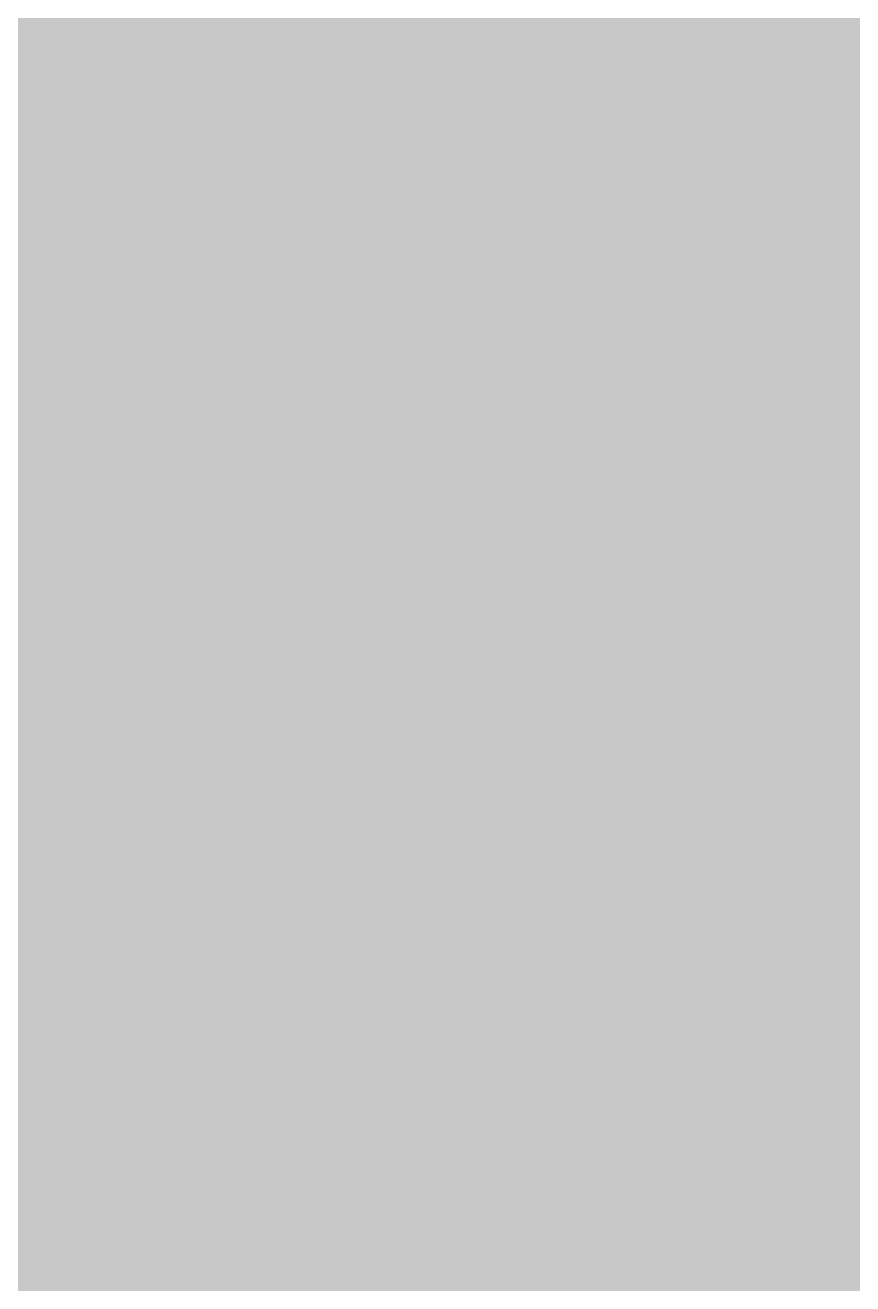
# Model space of a CAD drawing. Header units: inches. Extents: x 267136 to 306747, y 5028981 to 5062930.
# Drawn here: x 292173 to 294446, y 5040554 to 5044012 of the extents above; entities that cross this region are included whole.
import ezdxf

# ---------------------------------------------------------------- set-up
doc = ezdxf.new("R2010")
doc.units = ezdxf.units.IN
doc.header["$MEASUREMENT"] = 0

msp = doc.modelspace()

# ---------------------------------------------------------------- hatches: boundary and pattern name
for points in [[(292596.457, 5043840.654), (292563.914, 5043840.718), (292498.828, 5043840.845), (292433.743, 5043840.973), (292368.657, 5043841.102), (292303.572, 5043841.231), (292238.486, 5043841.361), (292173.401, 5043841.492), (292108.315, 5043841.623), (292108.456, 5043911.08), (292108.643, 5044003.689), (292108.831, 5044096.299), (292109.018, 5044188.908), (292174.1, 5044188.776), (292369.346, 5044188.386), (292499.51, 5044188.13), (292564.592, 5044188.002), (292597.133, 5044187.939), (292596.952, 5044095.33), (292596.772, 5044002.72), (292596.592, 5043910.111), (292596.457, 5043840.654)], [(293084.598, 5043839.723), (293019.513, 5043839.845), (292954.427, 5043839.968), (292889.342, 5043840.091), (292824.256, 5043840.215), (292759.171, 5043840.34), (292694.085, 5043840.465), (292629, 5043840.591), (292596.457, 5043840.654), (292596.592, 5043910.111), (292596.772, 5044002.72), (292596.952, 5044095.33), (292597.133, 5044187.939), (292629.674, 5044187.875), (292694.756, 5044187.75), (292759.837, 5044187.624), (292955.083, 5044187.252), (293085.247, 5044187.008), (293085.074, 5044094.398), (293084.728, 5043909.18), (293084.598, 5043839.723)], [(293572.74, 5043838.83), (293540.197, 5043838.888), (293475.112, 5043839.006), (293410.026, 5043839.124), (293344.941, 5043839.242), (293279.855, 5043839.361), (293214.77, 5043839.481), (293084.598, 5043839.723), (293084.728, 5043909.18), (293085.074, 5044094.398), (293085.247, 5044187.008), (293150.329, 5044186.886), (293280.493, 5044186.646), (293410.657, 5044186.408), (293475.739, 5044186.29), (293540.821, 5044186.173), (293573.362, 5044186.115), (293573.196, 5044093.505), (293573.03, 5044000.896), (293572.865, 5043908.287), (293572.74, 5043838.83)], [(294060.882, 5043837.975), (293995.796, 5043838.087), (293930.711, 5043838.199), (293865.625, 5043838.312), (293800.54, 5043838.426), (293670.368, 5043838.656), (293605.283, 5043838.772), (293572.74, 5043838.83), (293572.865, 5043908.287), (293573.03, 5044000.896), (293573.196, 5044093.505), (293573.362, 5044186.115), (293736.067, 5044185.825), (293866.231, 5044185.597), (293931.313, 5044185.484), (294061.477, 5044185.26), (294061.318, 5044092.65), (294061.159, 5044000.041), (294061.001, 5043907.432), (294060.882, 5043837.975)], [(294549.024, 5043837.158), (294516.481, 5043837.211), (294451.395, 5043837.318), (294386.31, 5043837.426), (294321.224, 5043837.534), (294256.139, 5043837.644), (294191.053, 5043837.753), (294125.967, 5043837.864), (294060.882, 5043837.975), (294061.001, 5043907.432), (294061.159, 5044000.041), (294061.318, 5044092.65), (294061.477, 5044185.26), (294191.641, 5044185.038), (294256.723, 5044184.928), (294321.804, 5044184.819), (294451.968, 5044184.603), (294517.05, 5044184.496), (294549.591, 5044184.443), (294549.44, 5044091.833), (294549.288, 5043999.224), (294549.137, 5043906.615), (294549.024, 5043837.158)], [(292595.781, 5043493.369), (292563.236, 5043493.433), (292498.147, 5043493.56), (292433.058, 5043493.688), (292302.88, 5043493.946), (292237.79, 5043494.076), (292172.701, 5043494.207), (292107.612, 5043494.339), (292107.706, 5043540.643), (292107.893, 5043633.252), (292108.081, 5043725.862), (292108.268, 5043818.471), (292108.315, 5043841.623), (292173.401, 5043841.492), (292238.486, 5043841.361), (292303.572, 5043841.231), (292368.657, 5043841.102), (292433.743, 5043840.973), (292498.828, 5043840.845), (292563.914, 5043840.718), (292596.457, 5043840.654), (292596.412, 5043817.502), (292596.231, 5043724.893), (292596.051, 5043632.283), (292595.871, 5043539.674), (292595.781, 5043493.369)], [(293083.949, 5043492.438), (293018.86, 5043492.56), (292888.682, 5043492.806), (292823.593, 5043492.93), (292693.415, 5043493.18), (292628.325, 5043493.306), (292595.781, 5043493.369), (292595.871, 5043539.674), (292596.051, 5043632.283), (292596.231, 5043724.893), (292596.412, 5043817.502), (292596.457, 5043840.654), (292629, 5043840.591), (292694.085, 5043840.465), (292759.171, 5043840.34), (292824.256, 5043840.215), (292889.342, 5043840.091), (292954.427, 5043839.968), (293019.513, 5043839.845), (293084.598, 5043839.723), (293084.555, 5043816.571), (293084.382, 5043723.961), (293084.036, 5043538.743), (293083.949, 5043492.438)], [(293572.118, 5043491.545), (293539.574, 5043491.604), (293474.485, 5043491.721), (293409.396, 5043491.839), (293344.306, 5043491.958), (293279.217, 5043492.077), (293149.039, 5043492.317), (293083.949, 5043492.438), (293084.036, 5043538.743), (293084.382, 5043723.961), (293084.555, 5043816.571), (293084.598, 5043839.723), (293214.77, 5043839.481), (293279.855, 5043839.361), (293344.941, 5043839.242), (293410.026, 5043839.124), (293475.112, 5043839.006), (293540.197, 5043838.888), (293572.74, 5043838.83), (293572.699, 5043815.678), (293572.533, 5043723.068), (293572.201, 5043537.85), (293572.118, 5043491.545)], [(294060.287, 5043490.69), (293995.198, 5043490.802), (293865.02, 5043491.028), (293799.93, 5043491.142), (293734.841, 5043491.256), (293669.752, 5043491.371), (293604.663, 5043491.487), (293572.118, 5043491.545), (293572.201, 5043537.85), (293572.533, 5043723.068), (293572.699, 5043815.678), (293572.74, 5043838.83), (293605.283, 5043838.772), (293670.368, 5043838.656), (293800.54, 5043838.426), (293865.625, 5043838.312), (293930.711, 5043838.199), (293995.796, 5043838.087), (294060.882, 5043837.975), (294060.842, 5043814.823), (294060.684, 5043722.213), (294060.366, 5043536.995), (294060.287, 5043490.69)], [(294548.456, 5043489.873), (294515.911, 5043489.927), (294385.733, 5043490.141), (294255.555, 5043490.359), (294190.465, 5043490.469), (294125.376, 5043490.579), (294060.287, 5043490.69), (294060.366, 5043536.995), (294060.684, 5043722.213), (294060.842, 5043814.823), (294060.882, 5043837.975), (294125.967, 5043837.864), (294191.053, 5043837.753), (294256.139, 5043837.644), (294321.224, 5043837.534), (294386.31, 5043837.426), (294451.395, 5043837.318), (294516.481, 5043837.211), (294549.024, 5043837.158), (294548.986, 5043814.006), (294548.834, 5043721.396), (294548.683, 5043628.787), (294548.531, 5043536.178), (294548.456, 5043489.873)], [(292595.105, 5043146.085), (292562.559, 5043146.148), (292432.373, 5043146.404), (292367.28, 5043146.532), (292302.187, 5043146.662), (292237.095, 5043146.792), (292106.909, 5043147.054), (292106.956, 5043170.206), (292107.144, 5043262.816), (292107.518, 5043448.034), (292107.612, 5043494.339), (292172.701, 5043494.207), (292237.79, 5043494.076), (292302.88, 5043493.946), (292433.058, 5043493.688), (292498.147, 5043493.56), (292563.236, 5043493.433), (292595.781, 5043493.369), (292595.691, 5043447.065), (292595.51, 5043354.456), (292595.33, 5043261.846), (292595.15, 5043169.237), (292595.105, 5043146.085)], [(293083.301, 5043145.154), (293018.208, 5043145.276), (292888.022, 5043145.522), (292822.93, 5043145.646), (292692.744, 5043145.896), (292627.651, 5043146.022), (292595.105, 5043146.085), (292595.15, 5043169.237), (292595.33, 5043261.846), (292595.51, 5043354.456), (292595.691, 5043447.065), (292595.781, 5043493.369), (292628.325, 5043493.306), (292693.415, 5043493.18), (292823.593, 5043492.93), (292888.682, 5043492.806), (293018.86, 5043492.56), (293083.949, 5043492.438), (293083.863, 5043446.134), (293083.517, 5043260.916), (293083.344, 5043168.306), (293083.301, 5043145.154)], [(293571.497, 5043144.261), (293538.95, 5043144.319), (293473.857, 5043144.437), (293408.765, 5043144.554), (293278.579, 5043144.792), (293213.486, 5043144.912), (293148.394, 5043145.033), (293083.301, 5043145.154), (293083.344, 5043168.306), (293083.517, 5043260.916), (293083.863, 5043446.134), (293083.949, 5043492.438), (293149.039, 5043492.317), (293279.217, 5043492.077), (293344.306, 5043491.958), (293409.396, 5043491.839), (293474.485, 5043491.721), (293539.574, 5043491.604), (293572.118, 5043491.545), (293572.035, 5043445.241), (293571.87, 5043352.632), (293571.704, 5043260.022), (293571.538, 5043167.413), (293571.497, 5043144.261)], [(294059.692, 5043143.406), (293994.599, 5043143.518), (293929.507, 5043143.63), (293864.414, 5043143.743), (293799.321, 5043143.857), (293734.229, 5043143.972), (293669.136, 5043144.087), (293604.043, 5043144.203), (293571.497, 5043144.261), (293571.538, 5043167.413), (293571.704, 5043260.022), (293571.87, 5043352.632), (293572.035, 5043445.241), (293572.118, 5043491.545), (293604.663, 5043491.487), (293669.752, 5043491.371), (293734.841, 5043491.256), (293799.93, 5043491.142), (293865.02, 5043491.028), (293995.198, 5043490.802), (294060.287, 5043490.69), (294060.208, 5043444.386), (294060.049, 5043351.777), (294059.891, 5043259.167), (294059.732, 5043166.558), (294059.692, 5043143.406)], [(294547.888, 5043142.589), (294515.342, 5043142.642), (294450.249, 5043142.749), (294385.156, 5043142.857), (294320.063, 5043142.966), (294254.971, 5043143.074), (294189.878, 5043143.184), (294059.692, 5043143.406), (294059.732, 5043166.558), (294059.891, 5043259.167), (294060.049, 5043351.777), (294060.208, 5043444.386), (294060.287, 5043490.69), (294125.376, 5043490.579), (294190.465, 5043490.469), (294255.555, 5043490.359), (294385.733, 5043490.141), (294515.911, 5043489.927), (294548.456, 5043489.873), (294548.38, 5043443.569), (294548.229, 5043350.959), (294548.077, 5043258.35), (294547.926, 5043165.741), (294547.888, 5043142.589)], [(292594.429, 5042798.801), (292561.881, 5042798.864), (292496.785, 5042798.992), (292431.688, 5042799.12), (292366.592, 5042799.249), (292301.495, 5042799.378), (292236.399, 5042799.508), (292171.303, 5042799.639), (292106.206, 5042799.77), (292106.394, 5042892.379), (292106.581, 5042984.988), (292106.769, 5043077.597), (292106.909, 5043147.054), (292237.095, 5043146.792), (292302.187, 5043146.662), (292367.28, 5043146.532), (292497.466, 5043146.276), (292562.559, 5043146.148), (292595.105, 5043146.085), (292594.97, 5043076.628), (292594.79, 5042984.019), (292594.609, 5042891.41), (292594.429, 5042798.801)], [(293082.652, 5042797.87), (293017.556, 5042797.992), (292952.459, 5042798.114), (292887.363, 5042798.238), (292822.266, 5042798.362), (292757.17, 5042798.486), (292692.074, 5042798.612), (292626.977, 5042798.738), (292594.429, 5042798.801), (292594.609, 5042891.41), (292594.79, 5042984.019), (292594.97, 5043076.628), (292595.105, 5043146.085), (292627.651, 5043146.022), (292692.744, 5043145.896), (292822.93, 5043145.646), (292888.022, 5043145.522), (293018.208, 5043145.276), (293083.301, 5043145.154), (293083.171, 5043075.697), (293082.652, 5042797.87)], [(293570.875, 5042796.977), (293538.327, 5042797.035), (293473.23, 5042797.152), (293408.134, 5042797.27), (293343.037, 5042797.389), (293277.941, 5042797.508), (293212.845, 5042797.628), (293147.748, 5042797.749), (293082.652, 5042797.87), (293083.171, 5043075.697), (293083.301, 5043145.154), (293148.394, 5043145.033), (293213.486, 5043144.912), (293278.579, 5043144.792), (293408.765, 5043144.554), (293473.857, 5043144.437), (293538.95, 5043144.319), (293571.497, 5043144.261), (293571.372, 5043074.804), (293571.206, 5042982.195), (293571.041, 5042889.586), (293570.875, 5042796.977)], [(294059.098, 5042796.122), (293994.001, 5042796.233), (293863.809, 5042796.459), (293798.712, 5042796.573), (293733.616, 5042796.687), (293668.519, 5042796.803), (293603.423, 5042796.918), (293570.875, 5042796.977), (293571.041, 5042889.586), (293571.206, 5042982.195), (293571.372, 5043074.804), (293571.497, 5043144.261), (293604.043, 5043144.203), (293669.136, 5043144.087), (293734.229, 5043143.972), (293799.321, 5043143.857), (293864.414, 5043143.743), (293929.507, 5043143.63), (293994.599, 5043143.518), (294059.692, 5043143.406), (294059.573, 5043073.949), (294059.415, 5042981.34), (294059.256, 5042888.731), (294059.098, 5042796.122)], [(294547.32, 5042795.305), (294514.772, 5042795.358), (294449.676, 5042795.465), (294384.579, 5042795.573), (294319.483, 5042795.681), (294254.387, 5042795.791), (294189.29, 5042795.9), (294059.098, 5042796.122), (294059.256, 5042888.731), (294059.415, 5042981.34), (294059.573, 5043073.949), (294059.692, 5043143.406), (294189.878, 5043143.184), (294254.971, 5043143.074), (294320.063, 5043142.966), (294385.156, 5043142.857), (294450.249, 5043142.749), (294515.342, 5043142.642), (294547.888, 5043142.589), (294547.775, 5043073.132), (294547.623, 5042980.523), (294547.472, 5042887.914), (294547.32, 5042795.305)], [(292593.753, 5042451.517), (292561.203, 5042451.58), (292496.104, 5042451.708), (292431.003, 5042451.835), (292365.904, 5042451.964), (292300.803, 5042452.094), (292235.704, 5042452.224), (292170.604, 5042452.354), (292105.503, 5042452.486), (292105.644, 5042521.943), (292105.832, 5042614.552), (292106.206, 5042799.77), (292171.303, 5042799.639), (292236.399, 5042799.508), (292301.495, 5042799.378), (292366.592, 5042799.249), (292431.688, 5042799.12), (292496.785, 5042798.992), (292561.881, 5042798.864), (292594.429, 5042798.801), (292594.069, 5042613.583), (292593.888, 5042520.974), (292593.753, 5042451.517)], [(293082.003, 5042450.586), (293016.903, 5042450.708), (292886.703, 5042450.954), (292756.503, 5042451.202), (292626.303, 5042451.454), (292593.753, 5042451.517), (292593.888, 5042520.974), (292594.069, 5042613.583), (292594.429, 5042798.801), (292626.977, 5042798.738), (292692.074, 5042798.612), (292757.17, 5042798.486), (292822.266, 5042798.362), (292887.363, 5042798.238), (292952.459, 5042798.114), (293017.556, 5042797.992), (293082.652, 5042797.87), (293082.306, 5042612.652), (293082.133, 5042520.042), (293082.003, 5042450.586)], [(293570.253, 5042449.693), (293537.703, 5042449.751), (293472.603, 5042449.868), (293407.503, 5042449.986), (293277.303, 5042450.224), (293147.103, 5042450.464), (293082.003, 5042450.586), (293082.133, 5042520.042), (293082.306, 5042612.652), (293082.652, 5042797.87), (293147.748, 5042797.749), (293212.845, 5042797.628), (293277.941, 5042797.508), (293343.037, 5042797.389), (293408.134, 5042797.27), (293473.23, 5042797.152), (293538.327, 5042797.035), (293570.875, 5042796.977), (293570.543, 5042611.759), (293570.377, 5042519.149), (293570.253, 5042449.693)], [(294058.503, 5042448.838), (293993.403, 5042448.95), (293928.303, 5042449.062), (293863.203, 5042449.175), (293733.003, 5042449.403), (293570.253, 5042449.693), (293570.377, 5042519.149), (293570.543, 5042611.759), (293570.875, 5042796.977), (293603.423, 5042796.918), (293668.519, 5042796.803), (293733.616, 5042796.687), (293798.712, 5042796.573), (293863.809, 5042796.459), (293994.001, 5042796.233), (294059.098, 5042796.122), (294058.939, 5042703.513), (294058.78, 5042610.903), (294058.622, 5042518.294), (294058.503, 5042448.838)], [(294546.753, 5042448.021), (294514.203, 5042448.074), (294449.103, 5042448.181), (294318.903, 5042448.397), (294253.803, 5042448.506), (294188.703, 5042448.616), (294058.503, 5042448.838), (294058.622, 5042518.294), (294058.78, 5042610.903), (294058.939, 5042703.513), (294059.098, 5042796.122), (294189.29, 5042795.9), (294254.387, 5042795.791), (294319.483, 5042795.681), (294384.579, 5042795.573), (294449.676, 5042795.465), (294514.772, 5042795.358), (294547.32, 5042795.305), (294547.169, 5042702.696), (294547.018, 5042610.086), (294546.866, 5042517.478), (294546.753, 5042448.021)], [(292593.078, 5042104.233), (292560.526, 5042104.296), (292495.422, 5042104.424), (292430.319, 5042104.552), (292365.215, 5042104.681), (292300.112, 5042104.81), (292235.008, 5042104.94), (292169.904, 5042105.071), (292104.801, 5042105.202), (292104.895, 5042151.506), (292105.082, 5042244.116), (292105.269, 5042336.725), (292105.457, 5042429.333), (292105.503, 5042452.486), (292170.604, 5042452.354), (292235.704, 5042452.224), (292300.803, 5042452.094), (292365.904, 5042451.964), (292431.003, 5042451.835), (292496.104, 5042451.708), (292561.203, 5042451.58), (292593.753, 5042451.517), (292593.708, 5042428.365), (292593.528, 5042335.755), (292593.348, 5042243.146), (292593.168, 5042150.538), (292593.078, 5042104.233)], [(293081.354, 5042103.302), (293016.251, 5042103.424), (292951.147, 5042103.546), (292886.044, 5042103.67), (292820.94, 5042103.794), (292755.837, 5042103.918), (292625.629, 5042104.17), (292593.078, 5042104.233), (292593.168, 5042150.538), (292593.348, 5042243.146), (292593.528, 5042335.755), (292593.708, 5042428.365), (292593.753, 5042451.517), (292626.303, 5042451.454), (292756.503, 5042451.202), (292886.703, 5042450.954), (293016.903, 5042450.708), (293082.003, 5042450.586), (293081.96, 5042427.434), (293081.787, 5042334.825), (293081.614, 5042242.215), (293081.441, 5042149.606), (293081.354, 5042103.302)], [(293569.631, 5042102.409), (293537.08, 5042102.467), (293471.976, 5042102.584), (293406.873, 5042102.702), (293276.665, 5042102.94), (293211.562, 5042103.06), (293081.354, 5042103.302), (293081.441, 5042149.606), (293081.614, 5042242.215), (293081.787, 5042334.825), (293081.96, 5042427.434), (293082.003, 5042450.586), (293147.103, 5042450.464), (293277.303, 5042450.224), (293407.503, 5042449.986), (293472.603, 5042449.868), (293537.703, 5042449.751), (293570.253, 5042449.693), (293570.212, 5042426.541), (293570.046, 5042333.932), (293569.88, 5042241.322), (293569.714, 5042148.713), (293569.631, 5042102.409)], [(294057.908, 5042101.554), (293992.805, 5042101.666), (293927.701, 5042101.778), (293862.597, 5042101.891), (293797.494, 5042102.005), (293732.39, 5042102.12), (293667.287, 5042102.235), (293569.631, 5042102.409), (293569.714, 5042148.713), (293569.88, 5042241.322), (293570.046, 5042333.932), (293570.212, 5042426.541), (293570.253, 5042449.693), (293733.003, 5042449.403), (293863.203, 5042449.175), (293928.303, 5042449.062), (294058.503, 5042448.838), (294058.463, 5042425.686), (294058.305, 5042333.076), (294058.146, 5042240.467), (294057.988, 5042147.858), (294057.908, 5042101.554)], [(294546.185, 5042100.737), (294513.633, 5042100.79), (294448.53, 5042100.897), (294383.426, 5042101.005), (294318.323, 5042101.113), (294188.115, 5042101.333), (294123.012, 5042101.443), (294057.908, 5042101.554), (294057.988, 5042147.858), (294058.146, 5042240.467), (294058.305, 5042333.076), (294058.463, 5042425.686), (294058.503, 5042448.838), (294188.703, 5042448.616), (294253.803, 5042448.506), (294318.903, 5042448.397), (294449.103, 5042448.181), (294514.203, 5042448.074), (294546.753, 5042448.021), (294546.715, 5042424.868), (294546.564, 5042332.259), (294546.412, 5042239.65), (294546.261, 5042147.042), (294546.185, 5042100.737)], [(292592.402, 5041756.949), (292559.848, 5041757.013), (292494.741, 5041757.14), (292429.634, 5041757.268), (292299.42, 5041757.526), (292234.312, 5041757.656), (292104.098, 5041757.918), (292104.145, 5041781.071), (292104.332, 5041873.68), (292104.52, 5041966.289), (292104.707, 5042058.897), (292104.801, 5042105.202), (292169.904, 5042105.071), (292235.008, 5042104.94), (292300.112, 5042104.81), (292365.215, 5042104.681), (292430.319, 5042104.552), (292495.422, 5042104.424), (292560.526, 5042104.296), (292593.078, 5042104.233), (292592.988, 5042057.929), (292592.807, 5041965.319), (292592.627, 5041872.71), (292592.447, 5041780.102), (292592.402, 5041756.949)], [(293080.706, 5041756.019), (293015.599, 5041756.14), (292950.491, 5041756.263), (292885.384, 5041756.386), (292820.277, 5041756.51), (292690.063, 5041756.76), (292624.956, 5041756.886), (292592.402, 5041756.949), (292592.447, 5041780.102), (292592.627, 5041872.71), (292592.807, 5041965.319), (292592.988, 5042057.929), (292593.078, 5042104.233), (292625.629, 5042104.17), (292755.837, 5042103.918), (292820.94, 5042103.794), (292886.044, 5042103.67), (292951.147, 5042103.546), (293016.251, 5042103.424), (293081.354, 5042103.302), (293081.268, 5042056.998), (293081.095, 5041964.389), (293080.922, 5041871.779), (293080.749, 5041779.17), (293080.706, 5041756.019)], [(293569.01, 5041755.125), (293536.456, 5041755.184), (293471.349, 5041755.301), (293341.135, 5041755.537), (293276.027, 5041755.657), (293210.92, 5041755.776), (293145.813, 5041755.897), (293080.706, 5041756.019), (293080.749, 5041779.17), (293080.922, 5041871.779), (293081.095, 5041964.389), (293081.268, 5042056.998), (293081.354, 5042103.302), (293211.562, 5042103.06), (293276.665, 5042102.94), (293406.873, 5042102.702), (293471.976, 5042102.584), (293537.08, 5042102.467), (293569.631, 5042102.409), (293569.549, 5042056.104), (293569.383, 5041963.496), (293569.217, 5041870.886), (293569.051, 5041778.277), (293569.01, 5041755.125)], [(294057.314, 5041754.27), (293992.206, 5041754.382), (293861.992, 5041754.608), (293731.778, 5041754.836), (293666.671, 5041754.951), (293601.563, 5041755.067), (293569.01, 5041755.125), (293569.051, 5041778.277), (293569.217, 5041870.886), (293569.383, 5041963.496), (293569.549, 5042056.104), (293569.631, 5042102.409), (293667.287, 5042102.235), (293732.39, 5042102.12), (293797.494, 5042102.005), (293862.597, 5042101.891), (293927.701, 5042101.778), (293992.805, 5042101.666), (294057.908, 5042101.554), (294057.829, 5042055.25), (294057.67, 5041962.641), (294057.512, 5041870.031), (294057.353, 5041777.422), (294057.314, 5041754.27)], [(294545.618, 5041753.453), (294513.064, 5041753.506), (294447.957, 5041753.614), (294382.85, 5041753.721), (294317.742, 5041753.83), (294252.635, 5041753.939), (294122.421, 5041754.159), (294057.314, 5041754.27), (294057.353, 5041777.422), (294057.512, 5041870.031), (294057.67, 5041962.641), (294057.829, 5042055.25), (294057.908, 5042101.554), (294123.012, 5042101.443), (294188.115, 5042101.333), (294318.323, 5042101.113), (294383.426, 5042101.005), (294448.53, 5042100.897), (294513.633, 5042100.79), (294546.185, 5042100.737), (294546.109, 5042054.432), (294545.807, 5041869.214), (294545.655, 5041776.605), (294545.618, 5041753.453)], [(292591.726, 5041409.666), (292559.171, 5041409.729), (292428.949, 5041409.985), (292363.839, 5041410.113), (292168.506, 5041410.503), (292103.395, 5041410.635), (292103.583, 5041503.244), (292103.77, 5041595.853), (292103.958, 5041688.462), (292104.098, 5041757.918), (292234.312, 5041757.656), (292299.42, 5041757.526), (292429.634, 5041757.268), (292494.741, 5041757.14), (292559.848, 5041757.013), (292592.402, 5041756.949), (292592.267, 5041687.493), (292592.087, 5041594.884), (292591.906, 5041502.275), (292591.726, 5041409.666)], [(293080.057, 5041408.735), (293014.947, 5041408.857), (292949.836, 5041408.979), (292819.614, 5041409.227), (292754.503, 5041409.352), (292689.393, 5041409.477), (292624.282, 5041409.603), (292591.726, 5041409.666), (292591.906, 5041502.275), (292592.087, 5041594.884), (292592.267, 5041687.493), (292592.402, 5041756.949), (292624.956, 5041756.886), (292690.063, 5041756.76), (292820.277, 5041756.51), (292885.384, 5041756.386), (292950.491, 5041756.263), (293015.599, 5041756.14), (293080.706, 5041756.019), (293080.576, 5041686.562), (293080.057, 5041408.735)], [(293568.388, 5041407.842), (293535.833, 5041407.9), (293470.722, 5041408.018), (293405.611, 5041408.135), (293340.5, 5041408.254), (293275.39, 5041408.373), (293210.279, 5041408.493), (293080.057, 5041408.735), (293080.576, 5041686.562), (293080.706, 5041756.019), (293145.813, 5041755.897), (293210.92, 5041755.776), (293276.027, 5041755.657), (293341.135, 5041755.537), (293471.349, 5041755.301), (293536.456, 5041755.184), (293569.01, 5041755.125), (293568.885, 5041685.668), (293568.72, 5041593.06), (293568.388, 5041407.842)], [(294056.719, 5041406.987), (293991.608, 5041407.099), (293926.498, 5041407.211), (293861.387, 5041407.324), (293796.276, 5041407.438), (293666.054, 5041407.668), (293600.944, 5041407.784), (293568.388, 5041407.842), (293568.72, 5041593.06), (293568.885, 5041685.668), (293569.01, 5041755.125), (293601.563, 5041755.067), (293666.671, 5041754.951), (293731.778, 5041754.836), (293861.992, 5041754.608), (293992.206, 5041754.382), (294057.314, 5041754.27), (294057.195, 5041684.813), (294057.036, 5041592.205), (294056.878, 5041499.596), (294056.719, 5041406.987)], [(294545.05, 5041406.17), (294512.495, 5041406.223), (294447.384, 5041406.33), (294317.162, 5041406.546), (294252.052, 5041406.655), (294121.83, 5041406.875), (294056.719, 5041406.987), (294056.878, 5041499.596), (294057.036, 5041592.205), (294057.195, 5041684.813), (294057.314, 5041754.27), (294122.421, 5041754.159), (294252.635, 5041753.939), (294317.742, 5041753.83), (294382.85, 5041753.721), (294447.957, 5041753.614), (294513.064, 5041753.506), (294545.618, 5041753.453), (294545.504, 5041683.997), (294545.353, 5041591.388), (294545.201, 5041498.779), (294545.05, 5041406.17)], [(292591.051, 5041062.383), (292558.493, 5041062.446), (292493.379, 5041062.573), (292428.265, 5041062.702), (292363.15, 5041062.83), (292298.036, 5041062.959), (292232.921, 5041063.09), (292167.807, 5041063.22), (292102.693, 5041063.352), (292102.833, 5041132.809), (292103.021, 5041225.417), (292103.395, 5041410.635), (292168.506, 5041410.503), (292363.839, 5041410.113), (292428.949, 5041409.985), (292559.171, 5041409.729), (292591.726, 5041409.666), (292591.366, 5041224.448), (292591.186, 5041131.839), (292591.051, 5041062.383)], [(293079.409, 5041061.452), (293014.294, 5041061.574), (292949.18, 5041061.696), (292884.065, 5041061.819), (292818.951, 5041061.943), (292753.837, 5041062.068), (292688.722, 5041062.193), (292623.608, 5041062.319), (292591.051, 5041062.383), (292591.186, 5041131.839), (292591.546, 5041317.057), (292591.726, 5041409.666), (292624.282, 5041409.603), (292689.393, 5041409.477), (292754.503, 5041409.352), (292819.614, 5041409.227), (292949.836, 5041408.979), (293014.947, 5041408.857), (293080.057, 5041408.735), (293079.538, 5041130.908), (293079.409, 5041061.452)], [(293567.767, 5041060.559), (293535.209, 5041060.617), (293470.095, 5041060.734), (293404.98, 5041060.852), (293274.752, 5041061.09), (293209.637, 5041061.21), (293079.409, 5041061.452), (293079.538, 5041130.908), (293080.057, 5041408.735), (293210.279, 5041408.493), (293275.39, 5041408.373), (293340.5, 5041408.254), (293405.611, 5041408.135), (293470.722, 5041408.018), (293535.833, 5041407.9), (293568.388, 5041407.842), (293568.222, 5041315.233), (293568.057, 5041222.624), (293567.891, 5041130.015), (293567.767, 5041060.559)], [(294056.125, 5041059.704), (293991.01, 5041059.815), (293925.896, 5041059.928), (293860.781, 5041060.041), (293795.667, 5041060.155), (293730.552, 5041060.27), (293665.438, 5041060.384), (293600.324, 5041060.5), (293567.767, 5041060.559), (293567.891, 5041130.015), (293568.057, 5041222.624), (293568.222, 5041315.233), (293568.388, 5041407.842), (293600.944, 5041407.784), (293666.054, 5041407.668), (293796.276, 5041407.438), (293861.387, 5041407.324), (293926.498, 5041407.211), (293991.608, 5041407.099), (294056.719, 5041406.987), (294056.561, 5041314.378), (294056.243, 5041129.16), (294056.125, 5041059.704)], [(294544.483, 5041058.886), (294511.925, 5041058.94), (294446.811, 5041059.047), (294381.697, 5041059.155), (294316.582, 5041059.263), (294251.468, 5041059.372), (294186.353, 5041059.482), (294121.239, 5041059.592), (294056.125, 5041059.704), (294056.243, 5041129.16), (294056.561, 5041314.378), (294056.719, 5041406.987), (294121.83, 5041406.875), (294252.052, 5041406.655), (294317.162, 5041406.546), (294447.384, 5041406.33), (294512.495, 5041406.223), (294545.05, 5041406.17), (294544.899, 5041313.561), (294544.747, 5041220.952), (294544.596, 5041128.343), (294544.483, 5041058.886)], [(292590.375, 5040715.1), (292557.816, 5040715.163), (292492.698, 5040715.291), (292427.58, 5040715.418), (292297.344, 5040715.676), (292232.226, 5040715.807), (292167.108, 5040715.937), (292101.99, 5040716.069), (292102.084, 5040762.373), (292102.458, 5040947.591), (292102.646, 5041040.2), (292102.693, 5041063.352), (292167.807, 5041063.22), (292232.921, 5041063.09), (292298.036, 5041062.959), (292363.15, 5041062.83), (292428.265, 5041062.702), (292493.379, 5041062.573), (292558.493, 5041062.446), (292591.051, 5041062.383), (292591.006, 5041039.23), (292590.825, 5040946.622), (292590.465, 5040761.404), (292590.375, 5040715.1)], [(293078.76, 5040714.168), (293013.642, 5040714.291), (292948.524, 5040714.413), (292883.406, 5040714.537), (292818.288, 5040714.66), (292688.052, 5040714.91), (292622.934, 5040715.036), (292590.375, 5040715.1), (292590.465, 5040761.404), (292590.825, 5040946.622), (292591.006, 5041039.23), (292591.051, 5041062.383), (292623.608, 5041062.319), (292688.722, 5041062.193), (292753.837, 5041062.068), (292818.951, 5041061.943), (292884.065, 5041061.819), (292949.18, 5041061.696), (293014.294, 5041061.574), (293079.409, 5041061.452), (293079.365, 5041038.299), (293079.192, 5040945.69), (293079.02, 5040853.082), (293078.846, 5040760.473), (293078.76, 5040714.168)], [(293567.145, 5040713.275), (293534.586, 5040713.334), (293469.468, 5040713.451), (293339.232, 5040713.687), (293208.996, 5040713.927), (293143.878, 5040714.047), (293078.76, 5040714.168), (293078.846, 5040760.473), (293079.02, 5040853.082), (293079.192, 5040945.69), (293079.365, 5041038.299), (293079.409, 5041061.452), (293209.637, 5041061.21), (293274.752, 5041061.09), (293404.98, 5041060.852), (293470.095, 5041060.734), (293535.209, 5041060.617), (293567.767, 5041060.559), (293567.725, 5041037.406), (293567.559, 5040944.797), (293567.394, 5040852.188), (293567.228, 5040759.58), (293567.145, 5040713.275)], [(294055.53, 5040712.42), (293990.412, 5040712.532), (293860.176, 5040712.758), (293729.94, 5040712.986), (293664.822, 5040713.102), (293599.704, 5040713.217), (293567.145, 5040713.275), (293567.228, 5040759.58), (293567.394, 5040852.188), (293567.559, 5040944.797), (293567.725, 5041037.406), (293567.767, 5041060.559), (293600.324, 5041060.5), (293665.438, 5041060.384), (293730.552, 5041060.27), (293795.667, 5041060.155), (293860.781, 5041060.041), (293925.896, 5041059.928), (293991.01, 5041059.815), (294056.125, 5041059.704), (294056.085, 5041036.551), (294055.926, 5040943.942), (294055.768, 5040851.333), (294055.609, 5040758.725), (294055.53, 5040712.42)], [(294543.915, 5040711.604), (294511.356, 5040711.657), (294446.238, 5040711.764), (294316.002, 5040711.98), (294250.884, 5040712.089), (294120.648, 5040712.309), (294055.53, 5040712.42), (294055.609, 5040758.725), (294055.768, 5040851.333), (294055.926, 5040943.942), (294056.085, 5041036.551), (294056.125, 5041059.704), (294121.239, 5041059.592), (294186.353, 5041059.482), (294251.468, 5041059.372), (294316.582, 5041059.263), (294381.697, 5041059.155), (294446.811, 5041059.047), (294511.925, 5041058.94), (294544.483, 5041058.886), (294544.445, 5041035.734), (294544.293, 5040943.125), (294544.142, 5040850.517), (294543.991, 5040757.908), (294543.915, 5040711.604)], [(292589.699, 5040367.817), (292557.139, 5040367.88), (292492.017, 5040368.007), (292426.896, 5040368.136), (292361.774, 5040368.264), (292296.652, 5040368.394), (292231.531, 5040368.523), (292166.409, 5040368.654), (292101.288, 5040368.786), (292101.334, 5040391.938), (292101.522, 5040484.547), (292101.709, 5040577.155), (292101.896, 5040669.764), (292101.99, 5040716.069), (292167.108, 5040715.937), (292232.226, 5040715.807), (292297.344, 5040715.676), (292427.58, 5040715.418), (292492.698, 5040715.291), (292557.816, 5040715.163), (292590.375, 5040715.1), (292590.285, 5040668.795), (292590.105, 5040576.187), (292589.745, 5040390.969), (292589.699, 5040367.817)], [(293078.112, 5040366.886), (293012.99, 5040367.008), (292947.868, 5040367.13), (292882.747, 5040367.253), (292817.625, 5040367.377), (292752.503, 5040367.502), (292687.382, 5040367.627), (292622.26, 5040367.753), (292589.699, 5040367.817), (292589.745, 5040390.969), (292590.105, 5040576.187), (292590.285, 5040668.795), (292590.375, 5040715.1), (292622.934, 5040715.036), (292688.052, 5040714.91), (292818.288, 5040714.66), (292883.406, 5040714.537), (292948.524, 5040714.413), (293013.642, 5040714.291), (293078.76, 5040714.168), (293078.674, 5040667.864), (293078.328, 5040482.646), (293078.155, 5040390.038), (293078.112, 5040366.886)], [(293566.523, 5040365.993), (293533.963, 5040366.051), (293468.841, 5040366.168), (293403.719, 5040366.286), (293338.598, 5040366.405), (293273.476, 5040366.524), (293208.355, 5040366.644), (293143.233, 5040366.765), (293078.112, 5040366.886), (293078.155, 5040390.038), (293078.328, 5040482.646), (293078.674, 5040667.864), (293078.76, 5040714.168), (293143.878, 5040714.047), (293274.114, 5040713.807), (293339.232, 5040713.687), (293469.468, 5040713.451), (293534.586, 5040713.334), (293567.145, 5040713.275), (293567.062, 5040666.971), (293566.896, 5040574.362), (293566.731, 5040481.753), (293566.565, 5040389.145), (293566.523, 5040365.993)], [(294054.936, 5040365.138), (293989.814, 5040365.25), (293924.692, 5040365.362), (293859.571, 5040365.475), (293794.449, 5040365.589), (293729.328, 5040365.704), (293664.206, 5040365.818), (293599.084, 5040365.935), (293566.523, 5040365.993), (293566.565, 5040389.145), (293566.731, 5040481.753), (293566.896, 5040574.362), (293567.062, 5040666.971), (293567.145, 5040713.275), (293599.704, 5040713.217), (293664.822, 5040713.102), (293729.94, 5040712.986), (293860.176, 5040712.758), (293990.412, 5040712.532), (294055.53, 5040712.42), (294055.451, 5040666.116), (294055.292, 5040573.507), (294055.134, 5040480.898), (294054.975, 5040388.29), (294054.936, 5040365.138)], [(294543.348, 5040364.32), (294510.787, 5040364.374), (294445.665, 5040364.481), (294380.544, 5040364.589), (294315.422, 5040364.697), (294250.3, 5040364.806), (294185.179, 5040364.916), (294120.057, 5040365.026), (294054.936, 5040365.138), (294054.975, 5040388.29), (294055.134, 5040480.898), (294055.292, 5040573.507), (294055.451, 5040666.116), (294055.53, 5040712.42), (294120.648, 5040712.309), (294250.884, 5040712.089), (294316.002, 5040711.98), (294446.238, 5040711.764), (294511.356, 5040711.657), (294543.915, 5040711.604), (294543.839, 5040665.299), (294543.688, 5040572.69), (294543.537, 5040480.082), (294543.385, 5040387.473), (294543.348, 5040364.32)]]:
    msp.add_hatch(color=256).paths.add_polyline_path(points, flags=0)

doc.saveas('drawing.dxf')
